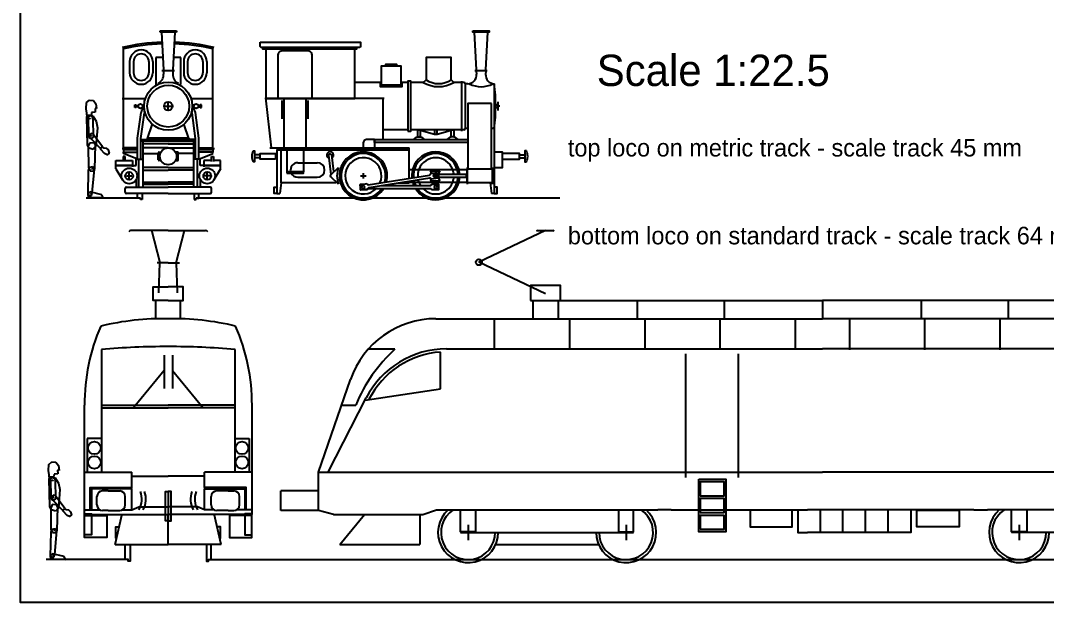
# Model space of a CAD drawing. Extents: x -9190 to 21925, y -3698 to 11555.
# Drawn here: x 17650 to 18468, y 3550 to 4014 of the extents above; entities that cross this region are included whole.
import ezdxf

# ---------------------------------------------------------------- set-up
doc = ezdxf.new("R2010")
doc.units = 0
doc.layers.get('0').update_dxf_attribs({"linetype": 'CONTINUOUS'})
doc.layers.add('1', color=7, linetype='CONTINUOUS')

msp = doc.modelspace()

# ---------------------------------------------------------------- linework, layer by layer
for p, q in [((17761.22, 4005.56), (17774.33, 4005.56)), ((17761.22, 4004.44), (17761.22, 4005.56)), ((17774.33, 4004.44), (17761.22, 4004.44)), ((17773.22, 4004.44), (17762.33, 4004.44)), ((17762.33, 4004.44), (17763.89, 3974.44)), ((17771.67, 3974.44), (17773.22, 4004.44)), ((17774.33, 4005.56), (17774.33, 4004.44)), ((17732.22, 3952.22), (17732.22, 3992.49)), ((17803.33, 3952.22), (17803.33, 3992.49)), ((17763.37, 3984.44), (17757.78, 3984.44)), ((17757.78, 3984.44), (17757.78, 3962.88)), ((17777.78, 3984.44), (17772.19, 3984.44)), ((17777.78, 3962.88), (17777.78, 3984.44)), ((17737, 3981.11), (17737, 3972.22)), ((17740.11, 3981.11), (17740.11, 3972.22)), ((17752.33, 3981.11), (17752.33, 3972.22)), ((17755.44, 3981.11), (17755.44, 3972.22)), ((17780.11, 3981.11), (17780.11, 3972.22)), ((17783.22, 3981.11), (17783.22, 3972.22)), ((17795.44, 3981.11), (17795.44, 3972.22)), ((17798.56, 3981.11), (17798.56, 3972.22)), ((17762.78, 3973.89), (17772.78, 3973.89)), ((17763.98, 3973.33), (17764.11, 3971.11)), ((17771.58, 3973.33), (17771.44, 3971.11)), ((18012.22, 3973.89), (18022.22, 3973.89)), ((18013.42, 3973.33), (18013.56, 3971.11)), ((18021.02, 3973.33), (18020.89, 3971.11)), ((17937.78, 3964.44), (17916.67, 3964.44)), ((17958.89, 3964.44), (17953.33, 3964.44)), ((17971.11, 3964.44), (17961.11, 3964.44)), ((17971.11, 3964.44), (17973.33, 3966.67)), ((17993.33, 3966.67), (17995.56, 3964.44)), ((18001.11, 3964.44), (17995.56, 3964.44)), ((18001.67, 3965.56), (18001.67, 3925.56)), ((18003.56, 3964.44), (18002.22, 3964.44)), ((18004.44, 3963.56), (18004.44, 3927.56)), ((18006.67, 3963.33), (18004.44, 3963.33)), ((18027.78, 3963.33), (18027.78, 3876)), ((17731.11, 3951.67), (17748.73, 3951.67)), ((17786.82, 3951.67), (17804, 3951.67)), ((17850, 3912.22), (17845.56, 3952.22)), ((17940, 3951.67), (17845.56, 3951.67)), ((17732.22, 3912.22), (17732.22, 3951.11)), ((17741.11, 3944.44), (17741.11, 3946.67)), ((17741.11, 3946.67), (17742.22, 3946.67)), ((17742.22, 3944.44), (17741.11, 3944.44)), ((17742.22, 3946.67), (17742.22, 3944.44)), ((17742.22, 3946.11), (17743.78, 3946.11)), ((17743.78, 3945), (17742.22, 3945)), ((17743.78, 3946.11), (17743.78, 3945)), ((17764.44, 3945.56), (17771.11, 3945.56)), ((17767.78, 3942.22), (17767.78, 3948.89)), ((17793.33, 3946.11), (17791.78, 3946.11)), ((17791.78, 3946.11), (17791.78, 3945)), ((17791.78, 3945), (17793.33, 3945)), ((17794.44, 3946.67), (17793.33, 3946.67)), ((17793.33, 3946.67), (17793.33, 3944.44)), ((17793.33, 3944.44), (17794.44, 3944.44)), ((17794.44, 3944.44), (17794.44, 3946.67)), ((17803.33, 3912.22), (17803.33, 3951.11)), ((17858.33, 3950), (17858.33, 3935.56)), ((17879.44, 3935.56), (17879.44, 3950)), ((17938.89, 3951.11), (17938.89, 3918.89)), ((18030.56, 3948.89), (18030.56, 3942.22)), ((18032.22, 3945.56), (18030.56, 3945.56)), ((17743.33, 3920), (17746.14, 3940.59)), ((17746, 3919.82), (17748.78, 3940.23)), ((17789.56, 3919.82), (17786.77, 3940.23)), ((17792.22, 3920), (17789.41, 3940.59)), ((17751.11, 3918.89), (17755.28, 3931.39)), ((17784.44, 3918.89), (17780.28, 3931.39)), ((18006.67, 3927.78), (18004.44, 3927.78)), ((18027.78, 3927.78), (18025.56, 3927.78)), ((17743.33, 3903.33), (17743.33, 3920)), ((17746, 3903.33), (17746, 3919.82)), ((17746.44, 3917.78), (17746.44, 3918.89)), ((17746.44, 3918.89), (17767.78, 3918.89)), ((17784.44, 3920), (17751.11, 3920)), ((17751.11, 3920), (17751.11, 3918.89)), ((17751.11, 3918.89), (17784.44, 3918.89)), ((17789.11, 3918.89), (17767.78, 3918.89)), ((17784.44, 3918.89), (17784.44, 3920)), ((17789.11, 3917.78), (17789.11, 3918.89)), ((17789.56, 3903.33), (17789.56, 3919.82)), ((17792.22, 3903.33), (17792.22, 3920)), ((17932.22, 3918.89), (17926, 3918.89)), ((17932.22, 3918.89), (17932.22, 3912.22)), ((17958.89, 3926.67), (17938.89, 3926.67)), ((18001.11, 3926.67), (17961.11, 3926.67)), ((18003.56, 3926.67), (18002.22, 3926.67)), ((17731.56, 3912.22), (17731.56, 3911.11)), ((17743.33, 3912.22), (17731.56, 3912.22)), ((17731.56, 3911.11), (17743.33, 3911.11)), ((17732.22, 3911.11), (17732.22, 3908.89)), ((17743.33, 3911.11), (17732.22, 3911.11)), ((17767.78, 3917.78), (17746.44, 3917.78)), ((17747.11, 3917.78), (17748.33, 3917.78)), ((17747.62, 3917.78), (17747.62, 3881.11)), ((17747.62, 3915.56), (17747.62, 3894.44)), ((17767.78, 3915.56), (17748.33, 3915.56)), ((17767.78, 3912.22), (17748.33, 3912.22)), ((17767.78, 3917.78), (17789.11, 3917.78)), ((17767.78, 3915.56), (17787.22, 3915.56)), ((17767.78, 3912.22), (17787.22, 3912.22)), ((17788.44, 3917.78), (17787.22, 3917.78)), ((17787.93, 3917.78), (17787.93, 3881.11)), ((17787.93, 3915.56), (17787.93, 3894.44)), ((17792.22, 3912.22), (17804, 3912.22)), ((17792.22, 3911.11), (17803.33, 3911.11)), ((17804, 3911.11), (17792.22, 3911.11)), ((17803.33, 3911.11), (17803.33, 3908.89)), ((17804, 3912.22), (17804, 3911.11)), ((17848.89, 3912.22), (17960, 3912.22)), ((17854.44, 3911.11), (17854.44, 3876)), ((17960, 3910.56), (17854.44, 3910.56)), ((17875.56, 3912.22), (17875.56, 3893.33)), ((17923.33, 3916.22), (17923.33, 3912.22)), ((17960, 3888.04), (17960, 3912.22)), ((17726, 3895.56), (17726, 3902.22)), ((17726, 3898.22), (17726, 3902.22)), ((17726, 3902.22), (17731.78, 3902.22)), ((17733.33, 3905.56), (17731.78, 3905.56)), ((17731.78, 3905.56), (17731.78, 3901.33)), ((17732.22, 3907.78), (17732.22, 3908.89)), ((17732.22, 3908.89), (17743.33, 3908.89)), ((17743.33, 3903.33), (17732.22, 3907.78)), ((17733.33, 3901.33), (17733.33, 3905.56)), ((17733.33, 3902.22), (17739.33, 3902.22)), ((17739.33, 3902.22), (17739.33, 3898.22)), ((17742.22, 3898.22), (17742.22, 3903.33)), ((17742.22, 3903.33), (17747.11, 3903.33)), ((17744.44, 3881.11), (17744.44, 3903.33)), ((17748.33, 3907.78), (17759.78, 3907.78)), ((17759.78, 3902.89), (17759.78, 3908.22)), ((17760.44, 3908.89), (17762, 3908.89)), ((17760.44, 3907.89), (17761.49, 3907.89)), ((17760.44, 3903.22), (17761.53, 3903.22)), ((17762, 3902.22), (17760.44, 3902.22)), ((17775.11, 3908.89), (17773.55, 3908.89)), ((17773.55, 3902.22), (17775.11, 3902.22)), ((17775.11, 3903.22), (17774.01, 3903.22)), ((17775.11, 3907.89), (17774.02, 3907.89)), ((17775.78, 3902.89), (17775.78, 3908.22)), ((17787.22, 3907.78), (17775.78, 3907.78)), ((17793.33, 3903.33), (17788.44, 3903.33)), ((17791.11, 3881.11), (17791.11, 3903.33)), ((17803.33, 3908.89), (17792.22, 3908.89)), ((17792.22, 3903.33), (17803.33, 3907.78)), ((17793.33, 3898.22), (17793.33, 3903.33)), ((17802.22, 3902.22), (17796.22, 3902.22)), ((17796.22, 3902.22), (17796.22, 3898.22)), ((17802.22, 3901.33), (17802.22, 3905.56)), ((17802.22, 3905.56), (17803.78, 3905.56)), ((17803.33, 3907.78), (17803.33, 3908.89)), ((17803.78, 3905.56), (17803.78, 3901.33)), ((17809.56, 3902.22), (17803.78, 3902.22)), ((17809.56, 3895.56), (17809.56, 3902.22)), ((17809.56, 3898.22), (17809.56, 3902.22)), ((17841.11, 3906.67), (17836.67, 3906.67)), ((17841.11, 3904.44), (17836.67, 3904.44)), ((17857.78, 3884.44), (17857.78, 3910)), ((18047.78, 3906.67), (18052.22, 3906.67)), ((18047.78, 3904.44), (18052.22, 3904.44)), ((17739.33, 3898.22), (17726, 3898.22)), ((17726, 3898.22), (17739.33, 3898.22)), ((17726, 3897.33), (17726, 3898.22)), ((17726, 3895.56), (17731.35, 3886.76)), ((17739.33, 3898.22), (17742.22, 3898.22)), ((17739.33, 3898.22), (17739.33, 3897.33)), ((17767.78, 3896.67), (17748.33, 3896.67)), ((17748.33, 3894.44), (17767.78, 3894.44)), ((17767.78, 3896.67), (17787.22, 3896.67)), ((17787.22, 3894.44), (17767.78, 3894.44)), ((17796.22, 3898.22), (17793.33, 3898.22)), ((17796.22, 3898.22), (17809.56, 3898.22)), ((17809.56, 3898.22), (17796.22, 3898.22)), ((17796.22, 3898.22), (17796.22, 3897.33)), ((17809.56, 3895.56), (17804.2, 3886.76)), ((17809.56, 3897.33), (17809.56, 3898.22)), ((17871.11, 3900.44), (17886.67, 3900.44)), ((17960, 3895), (18005.56, 3895)), ((18006.11, 3896.67), (18006.11, 3883.33)), ((18026.11, 3896.67), (18026.11, 3883.33)), ((17734.44, 3890), (17738.89, 3890)), ((17736.67, 3887.78), (17736.67, 3892.22)), ((17742.22, 3887.11), (17742.22, 3881.11)), ((17793.33, 3887.11), (17793.33, 3881.11)), ((17801.11, 3890), (17796.67, 3890)), ((17798.89, 3887.78), (17798.89, 3892.22)), ((17871.11, 3888.89), (17886.67, 3888.89)), ((17921.11, 3890), (17925.56, 3890)), ((17923.33, 3892.22), (17923.33, 3887.78)), ((17976.67, 3893.89), (17984.44, 3893.89)), ((17976.67, 3886.11), (17984.44, 3886.11)), ((17978.89, 3890), (17983.33, 3890)), ((17981.11, 3892.22), (17981.11, 3887.78)), ((17733.33, 3877.11), (17733.33, 3880)), ((17734.44, 3881.11), (17767.78, 3881.11)), ((17748.33, 3884.89), (17767.78, 3884.89)), ((17748.33, 3883.33), (17767.78, 3883.33)), ((17801.11, 3881.11), (17767.78, 3881.11)), ((17802.22, 3877.11), (17802.22, 3880)), ((17857.78, 3884.44), (17856.67, 3876)), ((17901.3, 3884.44), (17857.78, 3884.44)), ((17951.48, 3884.44), (17960, 3884.44)), ((17960, 3884.44), (17960, 3885.79)), ((17960, 3885), (18005.56, 3885)), ((18024.44, 3884.44), (18025.56, 3876)), ((17767.78, 3876), (17734.44, 3876)), ((17743.33, 3872.22), (17743.33, 3876)), ((17745.56, 3872.22), (17743.33, 3872.22)), ((17745.56, 3871.11), (17745.56, 3872.22)), ((17747.11, 3871.11), (17745.56, 3871.11)), ((17747.11, 3876), (17747.11, 3871.11)), ((17767.78, 3876), (17801.11, 3876)), ((17788.44, 3876), (17788.44, 3871.11)), ((17788.44, 3871.11), (17790, 3871.11)), ((17790, 3871.11), (17790, 3872.22)), ((17790, 3872.22), (17792.22, 3872.22)), ((17792.22, 3872.22), (17792.22, 3876)), ((17854.44, 3876), (17856.67, 3876)), ((18027.78, 3876), (18025.56, 3876)), ((17767.78, 3846.34), (17737.95, 3846.34)), ((17761.4, 3820.57), (17754.75, 3846.34)), ((17767.78, 3846.34), (17797.6, 3846.34)), ((17774.16, 3820.57), (17780.81, 3846.34)), ((18068.49, 3846.34), (18015.43, 3821.11)), ((18062.49, 3846.34), (18074.49, 3846.34)), ((17767.78, 3820.56), (17758.89, 3820.56)), ((17760.35, 3796.7), (17761.19, 3820.78)), ((17767.78, 3820.56), (17776.67, 3820.56)), ((17775.2, 3796.7), (17774.36, 3820.78)), ((18068.49, 3795.87), (18015.43, 3821.11)), ((17757.92, 3776.11), (17757.92, 3790.56)), ((17777.64, 3776.11), (17777.64, 3790.56)), ((18056.54, 3790.56), (18289.58, 3790.56)), ((18058.46, 3790.27), (18058.46, 3775.69)), ((18078.74, 3790.27), (18078.74, 3775.69)), ((18141.57, 3790.27), (18141.57, 3775.69)), ((18211.11, 3790.27), (18211.11, 3775.69)), ((18522.61, 3790.56), (18289.58, 3790.56)), ((18289.58, 3790.27), (18289.58, 3776.16)), ((18368.05, 3790.27), (18368.05, 3775.69)), ((18437.58, 3790.27), (18437.58, 3775.69)), ((17981.23, 3776.16), (18289.58, 3776.16)), ((18028.01, 3751.38), (18028.01, 3776.11)), ((18088.01, 3751.38), (18088.01, 3776.11)), ((18148.01, 3751.38), (18148.01, 3776.11)), ((18208.01, 3751.38), (18208.01, 3776.11)), ((18268.01, 3751.38), (18268.01, 3776.11)), ((18597.93, 3776.16), (18289.58, 3776.16)), ((18311.15, 3751.38), (18311.15, 3776.11)), ((18371.15, 3751.38), (18371.15, 3776.11)), ((18431.15, 3751.38), (18431.15, 3776.11)), ((17714.62, 3751.67), (17714.62, 3653.89)), ((17714.62, 3751.67), (17714.62, 3707.22)), ((17764.44, 3747.22), (17764.44, 3720.56)), ((17771.11, 3747.22), (17771.11, 3720.56)), ((17820.94, 3751.67), (17820.94, 3653.89)), ((17820.94, 3751.67), (17820.94, 3707.22)), ((17948.52, 3751.9), (17927.33, 3751.9)), ((17984.81, 3720.36), (17984.81, 3749.59)), ((17989.73, 3752.16), (18289.58, 3752.16)), ((18180.57, 3649.5), (18180.57, 3748.16)), ((18222.57, 3649.5), (18222.57, 3748.16)), ((18589.43, 3752.16), (18289.58, 3752.16)), ((17764.44, 3735), (17740, 3705)), ((17771.11, 3735), (17795.56, 3705)), ((17887.58, 3653.76), (17913.19, 3727.73)), ((17924.81, 3711.36), (17984.87, 3720.37)), ((17700.98, 3620.16), (17700.98, 3707.22)), ((17714.62, 3707.22), (17767.78, 3707.22)), ((17820.94, 3707.22), (17767.78, 3707.22)), ((17834.58, 3620.16), (17834.58, 3707.22)), ((17895.29, 3653.76), (17925.65, 3713.01)), ((17906.12, 3707.3), (17917.28, 3707.3)), ((17714.4, 3705), (17767.78, 3705)), ((17821.16, 3705), (17767.78, 3705)), ((17703.2, 3680.61), (17703.2, 3653.84)), ((17714.62, 3680.61), (17703.2, 3680.61)), ((17820.94, 3680.61), (17832.36, 3680.61)), ((17832.36, 3680.61), (17832.36, 3653.84)), ((17700.98, 3653.89), (17738.89, 3653.89)), ((17738.89, 3650.56), (17767.78, 3650.56)), ((17796.67, 3650.56), (17767.78, 3650.56)), ((17834.58, 3653.89), (17796.67, 3653.89)), ((17887.58, 3653.76), (18289.58, 3653.76)), ((17887.58, 3623.29), (17887.58, 3653.76)), ((18691.58, 3653.76), (18289.58, 3653.76)), ((17710.91, 3627.73), (17710.91, 3634.44)), ((17720, 3638.89), (17715.36, 3638.89)), ((17720, 3638.89), (17729.09, 3638.89)), ((17733.53, 3627.73), (17733.53, 3634.44)), ((17802.02, 3627.73), (17802.02, 3634.44)), ((17815.56, 3638.89), (17806.47, 3638.89)), ((17815.55, 3638.89), (17820.2, 3638.89)), ((17824.64, 3627.73), (17824.64, 3634.44)), ((17857.58, 3623.29), (17857.58, 3638.89)), ((17887.58, 3638.89), (17857.58, 3638.89)), ((17700.98, 3623.89), (17713.12, 3623.89)), ((17700.98, 3620.16), (17767.78, 3620.16)), ((17720, 3623.29), (17715.36, 3623.29)), ((17720, 3623.29), (17729.09, 3623.29)), ((17725.56, 3596.11), (17731.11, 3620.56)), ((17731.32, 3623.89), (17738.89, 3623.89)), ((17834.58, 3620.16), (17767.78, 3620.16)), ((17767.78, 3596.11), (17767.78, 3619.44)), ((17767.78, 3596.11), (17767.78, 3619.44)), ((17804.23, 3623.89), (17796.67, 3623.89)), ((17810, 3596.11), (17804.44, 3620.56)), ((17815.56, 3623.29), (17806.47, 3623.29)), ((17815.55, 3623.29), (17820.2, 3623.29)), ((17834.58, 3623.89), (17822.43, 3623.89)), ((17887.58, 3623.29), (17857.58, 3623.29)), ((17899.58, 3620.16), (17887.58, 3623.29)), ((17899.58, 3620.16), (17970.88, 3620.16)), ((17904.49, 3596.16), (17924.33, 3620.16)), ((17968.41, 3620.4), (17968.41, 3596.16)), ((17970.88, 3620.16), (17981.68, 3623.76)), ((17981.68, 3623.76), (18158.08, 3623.76)), ((18168.88, 3623.76), (18158.08, 3623.76)), ((18168.88, 3623.76), (18277.58, 3623.76)), ((18410.28, 3623.76), (18277.58, 3623.76)), ((18287.81, 3605.56), (18287.81, 3623.85)), ((18305.81, 3605.56), (18305.81, 3623.85)), ((18323.81, 3605.56), (18323.81, 3623.85)), ((18341.81, 3605.56), (18341.81, 3623.85)), ((18410.28, 3623.76), (18421.08, 3623.76)), ((18597.48, 3623.76), (18421.08, 3623.76)), ((18006.88, 3611.76), (18006.88, 3599.76)), ((18132.88, 3611.76), (18132.88, 3599.76)), ((18446.28, 3611.76), (18446.28, 3599.76)), ((18000.88, 3605.76), (18012.88, 3605.76)), ((18006.88, 3605.76), (18132.88, 3605.76)), ((18126.88, 3605.76), (18138.88, 3605.76)), ((18452.28, 3605.76), (18440.28, 3605.76)), ((18572.28, 3605.76), (18446.28, 3605.76)), ((17725.56, 3596.11), (17767.64, 3596.11)), ((17810, 3596.11), (17767.91, 3596.11)), ((17904.49, 3596.16), (17968.41, 3596.16)), ((18028.87, 3596.16), (18110.88, 3596.16))]:
    msp.add_line(p, q)
at = {"color": 5}
for p, q in [((17745.56, 3872.22), (17702.22, 3872.22)), ((18080, 3872.22), (17790, 3872.22)), ((17736.02, 3584.16), (17670.47, 3584.16)), ((17799.8, 3584.16), (18711.8, 3584.16))]:
    msp.add_line(p, q, dxfattribs=at)
for points in [[(17650, 4375), (19025, 4375), (19025, 3550), (17650, 3550)], [(18010.67, 4005.56), (18023.78, 4005.56), (18023.78, 4004.44), (18010.67, 4004.44)], [(17843.33, 3992.22), (17917.78, 3992.22), (17917.78, 3991.11), (17843.33, 3991.11)], [(17845.56, 3951.67), (17916.67, 3951.67), (17916.67, 3991.11), (17845.56, 3991.11)], [(17953.33, 3962.22), (17937.78, 3962.22), (17937.78, 3977.78), (17953.33, 3977.78)], [(17941.11, 3977.78), (17950, 3977.78), (17950, 3978.89), (17941.11, 3978.89)], [(17958.89, 3925.56), (17961.11, 3925.56), (17961.11, 3965.56), (17958.89, 3965.56)], [(18025.56, 3947.78), (18006.67, 3947.78), (18006.67, 3895.56), (18025.56, 3895.56)], [(17932.22, 3918.89), (18006.67, 3918.89), (18006.67, 3916.67), (17932.22, 3916.67)], [(17966.67, 3921.11), (17968.89, 3921.11), (17968.89, 3926.67), (17966.67, 3926.67)], [(17980, 3923.33), (17982.22, 3923.33), (17982.22, 3926.67), (17980, 3926.67)], [(17995.56, 3921.11), (17993.33, 3921.11), (17993.33, 3926.67), (17995.56, 3926.67)], [(17715.31, 3912.88), (17716.21, 3912.32), (17718.37, 3912.11), (17719.92, 3910.64), (17720.63, 3908.17), (17719.13, 3906.86), (17717.08, 3907.77), (17714.06, 3911.08), (17713.98, 3911.98), (17714.67, 3912.76)], [(17853.33, 3903.33), (17841.11, 3903.33), (17841.11, 3907.78), (17853.33, 3907.78)], [(18027.78, 3896.67), (18034.44, 3896.67), (18034.44, 3908.89), (18027.78, 3908.89)], [(18026.11, 3884.44), (18006.11, 3884.44), (18006.11, 3895.56), (18026.11, 3895.56)], [(17862.22, 3892.22), (17875.56, 3892.22), (17875.56, 3893.33), (17862.22, 3893.33)], [(18005.56, 3891.11), (17983.33, 3891.11), (17983.33, 3888.89), (18005.56, 3888.89)], [(17854.44, 3876), (17852.22, 3876), (17852.22, 3881.11), (17854.44, 3881.11)], [(18027.78, 3876), (18030, 3876), (18030, 3881.11), (18027.78, 3881.11)], [(18056.54, 3790.56), (18080.54, 3790.56), (18080.54, 3802.56), (18056.54, 3802.56)], [(18190.77, 3648.3), (18212.37, 3648.3), (18212.37, 3606.3), (18190.77, 3606.3)], [(18191.97, 3634.96), (18211.08, 3634.96), (18211.08, 3646.08), (18191.97, 3646.08)], [(17767.78, 3615), (17765.56, 3615), (17765.56, 3638.33), (17767.78, 3638.33)], [(17767.78, 3615), (17770, 3615), (17770, 3638.33), (17767.78, 3638.33)], [(18191.97, 3621.63), (18211.08, 3621.63), (18211.08, 3632.74), (18191.97, 3632.74)], [(17685.31, 3624.55), (17686.21, 3623.99), (17688.37, 3623.78), (17689.92, 3622.3), (17690.63, 3619.84), (17689.13, 3618.53), (17687.08, 3619.44), (17684.06, 3622.74), (17683.98, 3623.64), (17684.67, 3624.43)], [(17701.11, 3620.56), (17706.67, 3620.56), (17706.67, 3603.89), (17701.11, 3603.89)], [(17701.11, 3619.44), (17718.89, 3619.44), (17718.89, 3601.67), (17701.11, 3601.67)], [(17834.44, 3619.44), (17816.67, 3619.44), (17816.67, 3601.67), (17834.44, 3601.67)], [(17834.44, 3620.56), (17828.89, 3620.56), (17828.89, 3603.89), (17834.44, 3603.89)], [(18191.97, 3608.3), (18211.08, 3608.3), (18211.08, 3619.41), (18191.97, 3619.41)], [(18265.39, 3623.45), (18231.79, 3623.45), (18231.79, 3610.25), (18265.39, 3610.25)], [(18364.76, 3623.45), (18398.36, 3623.45), (18398.36, 3610.25), (18364.76, 3610.25)]]:
    msp.add_lwpolyline(points, close=True)
for points in [[(18021.11, 3974.44), (18022.67, 4004.44), (18011.78, 4004.44), (18013.33, 3974.44)], [(17993.33, 3966.67), (17993.33, 3984.44), (17973.33, 3984.44), (17973.33, 3966.67)], [(17936.67, 3964.44), (17936.67, 3961.11), (17954.44, 3961.11), (17954.44, 3964.44)], [(17860, 3951.67), (17860, 3912.22), (17877.78, 3912.22), (17877.78, 3951.67)], [(18030.56, 3944.44), (18028.89, 3944.44), (18028.89, 3946.67), (18030.56, 3946.67)], [(17967.78, 3926.67), (17980, 3923.33), (17982.22, 3923.33), (17994.44, 3926.67)], [(17862.22, 3912.22), (17862.22, 3893.33)], [(17835.56, 3910), (17836.67, 3910), (17836.67, 3901.11), (17835.56, 3901.11)], [(18034.44, 3903.33), (18047.78, 3903.33), (18047.78, 3907.78), (18034.44, 3907.78)], [(18053.33, 3910), (18052.22, 3910), (18052.22, 3901.11), (18053.33, 3901.11)], [(17976.67, 3893.89), (17977.78, 3892.22), (17977.78, 3891.98)], [(17977.45, 3887.45), (17976.67, 3886.11)], [(17976.76, 3891.82), (17982.25, 3892.69), (17982.94, 3888.3), (17977.46, 3887.43)], [(17984.44, 3893.89), (17983.33, 3892.22), (17983.33, 3887.78), (17984.44, 3886.11)], [(17787.22, 3884.89), (17767.78, 3884.89)], [(17787.22, 3883.33), (17767.78, 3883.33)], [(17926.97, 3879.44), (17921.49, 3878.57), (17920.79, 3882.96), (17926.28, 3883.83)], [(17921.11, 3883.01), (17921.11, 3883.33), (17923.16, 3883.33)], [(17921.44, 3878.89), (17921.11, 3878.89), (17921.11, 3880.94)], [(17926.67, 3878.89), (17923.51, 3878.89)], [(17926.4, 3883.33), (17926.67, 3883.33)], [(17977.78, 3883.33), (17983.33, 3883.33), (17983.33, 3878.89), (17977.78, 3878.89)], [(17767.78, 3790.56), (17755.78, 3790.56), (17755.78, 3801.68), (17767.78, 3801.68)], [(17767.78, 3790.56), (17779.78, 3790.56), (17779.78, 3801.68), (17767.78, 3801.68)], [(17705.56, 3623.89), (17705.56, 3641.67), (17738.89, 3641.67), (17738.89, 3653.89)], [(17830, 3623.89), (17830, 3641.67), (17796.67, 3641.67), (17796.67, 3653.89)], [(17731.32, 3623.89), (17738.89, 3623.89), (17738.89, 3640.56), (17706.67, 3640.56), (17706.67, 3623.89), (17713.12, 3623.89)], [(17804.23, 3623.89), (17796.67, 3623.89), (17796.67, 3640.56), (17828.89, 3640.56), (17828.89, 3623.89), (17822.43, 3623.89)], [(17738.89, 3623.89), (17744.44, 3626.11), (17767.78, 3626.11)], [(17796.67, 3623.89), (17791.11, 3626.11), (17767.78, 3626.11)], [(18012.88, 3623.76), (18012.88, 3606.19), (18000.88, 3606.19), (18000.88, 3623.76)], [(18126.88, 3623.76), (18126.88, 3606.19), (18138.88, 3606.19), (18138.88, 3623.76)], [(18269.83, 3623.76), (18269.83, 3605.76), (18277.58, 3605.76)], [(18359.83, 3623.76), (18359.83, 3605.76), (18277.58, 3605.76)], [(18452.28, 3623.76), (18452.28, 3606.19), (18440.28, 3606.19), (18440.28, 3623.76)], [(17726.75, 3601.36), (17725.98, 3601.36), (17725.98, 3610.24), (17728.77, 3610.24)], [(17808.81, 3601.36), (17809.58, 3601.36), (17809.58, 3610.24), (17806.79, 3610.24)], [(17737.31, 3596.11), (17737.31, 3583.05), (17735.76, 3583.05), (17735.76, 3584.16), (17733.53, 3584.16), (17733.53, 3596.11)], [(17798.24, 3596.11), (17798.24, 3583.05), (17799.8, 3583.05), (17799.8, 3584.16), (17802.02, 3584.16), (17802.02, 3596.11)]]:
    msp.add_lwpolyline(points)
msp.add_lwpolyline([(17841.11, 3996.67), (17921.11, 3996.67), (17921.11, 3993.56, -0.414214), (17919.78, 3992.22), (17842.44, 3992.22, -0.414214), (17841.11, 3993.56)], format="xyb", close=True)
for points in [[(17855.56, 3952.22), (17855.56, 3986.44, -0.414214), (17859.11, 3990), (17878.67, 3990, -0.414214), (17882.22, 3986.44), (17882.22, 3952.22)], [(17897.63, 3891.15), (17895.75, 3906.41, -0.414214), (17896.72, 3907.65), (17896.72, 3907.65, -0.414214), (17897.96, 3906.68), (17899.58, 3893.5)], [(17903.51, 3883.33), (17897.38, 3889.15, -0.36205), (17897.38, 3890.85), (17903.51, 3896.67)], [(17926.28, 3883.83), (17926.31, 3883.61, 0.414214), (17927.33, 3882.87), (17976.06, 3890.59, 0.414214), (17976.79, 3891.6), (17976.76, 3891.82)], [(17926.97, 3879.44), (17926.94, 3879.66, -0.414214), (17927.68, 3880.67), (17976.4, 3888.39, -0.414214), (17977.42, 3887.65), (17977.46, 3887.43)], [(17926.67, 3883.33), (17926.67, 3883.11, 0.023968), (17926.67, 3883.03, 0.023968)], [(17926.67, 3878.89), (17926.67, 3879.11, -0.414214), (17927.56, 3880), (17976.89, 3880, -0.414214), (17977.78, 3879.11), (17977.78, 3878.89)], [(17937.45, 3882.22), (17976.89, 3882.22, 0.414214), (17977.78, 3883.11), (17977.78, 3883.33)]]:
    msp.add_lwpolyline(points, format="xyb")
for centre, radius in [((17767.78, 3945.56), 19.2), ((17767.78, 3945.56), 16.67), ((17745.56, 3945.56), 1.78), ((17767.78, 3945.56), 3.33), ((17790, 3945.56), 1.78), ((17767.78, 3905.56), 6.67), ((17736.67, 3890), 6.22), ((17798.89, 3890), 6.22), ((17736.67, 3890), 3.11), ((17798.89, 3890), 3.11), ((17980.4, 3890.15), 1.11), ((17923.33, 3881.11), 1.11), ((17923.33, 3881.11), 1.11), ((17981.11, 3881.11), 1.11), ((18015.43, 3821.11), 2.4), ((17708.94, 3673.18), 5.02), ((17826.61, 3673.18), 5.02), ((17708.94, 3661.62), 5.02), ((17826.61, 3661.62), 5.02)]:
    msp.add_circle(centre, radius)
for centre, radius, start, end in [((17767.78, 3843.26), 153.4, 91.88163, 103.82874), ((17767.78, 3841.93), 153.4, 91.85584, 103.40175), ((17767.78, 3841.93), 153.4, 76.59825, 88.14416), ((17767.78, 3843.26), 153.4, 76.17126, 88.11837), ((17746.22, 3981.11), 9.22, 0, 180), ((17746.22, 3981.11), 6.11, 0, 180), ((17789.33, 3981.11), 9.22, 0, 180), ((17789.33, 3981.11), 6.11, 0, 180), ((17746.22, 3972.22), 9.22, 180, 0), ((17746.22, 3972.22), 6.11, 180, 0), ((17756.81, 3970.57), 7.32, 293.95671, 4.277), ((17778.79, 3970.58), 7.36, 175.85265, 246.60371), ((17789.33, 3972.22), 9.22, 180, 0), ((17789.33, 3972.22), 6.11, 180, 0), ((18006.39, 3970.52), 7.19, 272.23169, 4.70477), ((18028.06, 3970.52), 7.19, 175.29523, 267.76831), ((17983.33, 3985.19), 24.07, 239.48976, 300.51024), ((17983.33, 3981.18), 17.63, 235.437, 304.563), ((18003.56, 3963.56), 0.889, 0, 90), ((18017.22, 3982.1), 21.01, 243.29115, 296.70885), ((17886.11, 3945.56), 142.78, 352.84733, 7.15267), ((17751.27, 3939.84), 5.19, 117.36527, 171.62687), ((17784.28, 3939.84), 5.19, 8.37313, 62.63473), ((17751.27, 3939.84), 2.52, 140.10679, 171.62687), ((17784.28, 3939.84), 2.52, 8.37313, 39.89321), ((17784.28, 3939.84), 2.52, 8.37313, 39.89321), ((18003.56, 3927.56), 0.889, 270, 0), ((17926, 3916.22), 2.67, 90, 180), ((17967.78, 3915.56), 5.56, 36.8699, 143.1301), ((17994.44, 3915.56), 5.56, 36.8699, 143.1301), ((17760.44, 3908.22), 0.667, 90, 180), ((17760.44, 3902.89), 0.667, 180, 270), ((17775.11, 3908.22), 0.667, 0, 90), ((17775.11, 3902.89), 0.667, 270, 0), ((17843.89, 3905.56), 9.44, 151.92751, 208.07249), ((17896.86, 3906.54), 2.67, 307, 247), ((17923.33, 3890), 19.11, 345.34363, 328.4491), ((17923.33, 3890), 17.78, 343.44711, 325.77113), ((17923.33, 3890), 14.44, 336.93472, 316.18694), ((17981.11, 3890), 19.11, 16.89973, 163.10027), ((17981.11, 3890), 17.78, 18.20996, 161.79004), ((17981.11, 3890), 14.44, 22.61986, 157.38014), ((18045, 3905.56), 9.44, 331.92751, 28.07249), ((17871.11, 3894.67), 5.78, 90, 193.34236), ((17886.67, 3894.67), 5.78, 270, 90), ((17922.04, 3890), 19.69, 160.20842, 199.79158), ((17981.11, 3890), 19.11, 166.55227, 184.88888), ((17981.11, 3890), 17.78, 165.52249, 184.57996), ((17981.11, 3890), 14.44, 162.07979, 183.55716), ((17981.11, 3890), 14.44, 4.41173, 17.92021), ((17981.11, 3890), 17.78, 3.58332, 14.47751), ((17981.11, 3890), 19.11, 3.33303, 13.44773), ((17871.11, 3894.67), 5.78, 205.029, 270), ((17981.11, 3890), 19.11, 191.55555, 193.44773), ((17981.11, 3890), 17.78, 191.74736, 194.47751), ((17981.11, 3890), 14.44, 192.38204, 197.92021), ((17981.11, 3890), 14.44, 342.07979, 355.58827), ((17981.11, 3890), 17.78, 345.52249, 356.41668), ((17981.11, 3890), 19.11, 346.55227, 356.66697), ((17734.44, 3880), 1.11, 90, 180), ((17801.11, 3880), 1.11, 0, 90), ((17923.33, 3890), 17.78, 334.05552, 335.19665), ((17923.33, 3890), 19.11, 335.98494, 337.83332), ((17981.11, 3890), 19.11, 196.89973, 204.01506), ((17981.11, 3890), 17.78, 198.20996, 205.94448), ((17981.11, 3890), 19.11, 211.5509, 343.10027), ((17981.11, 3890), 17.78, 214.22887, 341.79004), ((17981.11, 3890), 14.44, 202.61986, 212.57897), ((17981.11, 3890), 14.44, 223.81306, 337.38014), ((17734.44, 3877.11), 1.11, 180, 270), ((17801.11, 3877.11), 1.11, 270, 0), ((17738.1, 3844.09), 2.26, 93.73418, 141.82182), ((17797.46, 3844.09), 2.26, 38.17818, 86.26582), ((18062.55, 3844.93), 1.41, 92.08579, 138.34839), ((18074.44, 3844.93), 1.41, 41.65161, 87.91421), ((17763.34, 3569.41), 206.75, 88.77109, 103.80327), ((17772.21, 3569.41), 206.75, 76.19673, 91.22891), ((17981.23, 3704.16), 72, 90, 160.89928), ((17857.14, 3707.72), 156.16, 156.42012, 180.18233), ((17678.42, 3707.72), 156.16, 359.81767, 23.57988), ((17765.02, 3178.88), 575.01, 89.72554, 95.04635), ((17770.53, 3178.88), 575.01, 84.95365, 90.27446), ((18033.9, 3658.86), 126.28, 132.54314, 157.44582), ((17989.73, 3680.16), 72, 90, 152.8616), ((17989.73, 3680.16), 69.6, 94.04952, 152.8616), ((17715.36, 3634.44), 4.44, 90, 180), ((17729.09, 3634.44), 4.44, 0, 90), ((17729.8, 3632.28), 16.88, 330.19358, 21.00901), ((17733.13, 3632.28), 16.88, 330.19358, 21.00901), ((17802.43, 3632.28), 16.88, 158.99099, 209.80642), ((17805.76, 3632.28), 16.88, 158.99099, 209.80642), ((17806.47, 3634.44), 4.44, 90, 180), ((17820.2, 3634.44), 4.44, 0, 90), ((17715.36, 3627.73), 4.44, 180, 270), ((17729.09, 3627.73), 4.44, 270, 0), ((17806.47, 3627.73), 4.44, 180, 270), ((17820.2, 3627.73), 4.44, 270, 0), ((18006.88, 3605.76), 24, 131.40962, 0), ((18006.88, 3605.76), 21.6, 123.55731, 0), ((18132.88, 3605.76), 24, 180, 48.59038), ((18132.88, 3605.76), 21.6, 180, 56.44269), ((18446.28, 3605.76), 24, 131.40962, 0), ((18446.28, 3605.76), 21.6, 123.55731, 0)]:
    msp.add_arc(centre, radius, start, end)
at = {"layer": '1', "color": 7}
for p, q in [((17702.31, 3943.42), (17702.69, 3948.41)), ((17702.88, 3940.02), (17702.31, 3943.42)), ((17702.69, 3948.41), (17704.93, 3950.34)), ((17704.93, 3950.34), (17708.26, 3950.08)), ((17708.26, 3950.08), (17710.16, 3947.42)), ((17710.7, 3943.61), (17709.45, 3943.71)), ((17709.45, 3943.71), (17709.64, 3940.76)), ((17710.16, 3947.42), (17710.7, 3943.61)), ((17702.79, 3938.77), (17702.88, 3940.02)), ((17703.17, 3938.32), (17702.79, 3938.77)), ((17702.97, 3936.81), (17703.54, 3938.43)), ((17703.31, 3914.56), (17702.97, 3936.81)), ((17705.67, 3938.13), (17703.17, 3938.32)), ((17703.54, 3938.43), (17707.6, 3937.76)), ((17705.48, 3937.79), (17703.98, 3937.06)), ((17703.98, 3937.06), (17704.19, 3921.36)), ((17705.64, 3935.55), (17705.18, 3935.6)), ((17707.15, 3937.21), (17705.48, 3937.79)), ((17705.64, 3935.55), (17705.87, 3935.89)), ((17705.87, 3935.89), (17705.64, 3935.55)), ((17705.88, 3935.14), (17705.64, 3935.55)), ((17706.57, 3938.9), (17705.67, 3938.13)), ((17706.7, 3940.57), (17706.57, 3938.9)), ((17709.64, 3940.76), (17706.7, 3940.57)), ((17707.89, 3935.71), (17707.15, 3937.21)), ((17707.6, 3937.76), (17710.29, 3933.48)), ((17708.11, 3920.95), (17707.89, 3935.71)), ((17711.36, 3928.27), (17710.16, 3913.55)), ((17710.29, 3933.48), (17711.36, 3928.27)), ((17704.19, 3921.36), (17705.3, 3920.04)), ((17706.27, 3923.77), (17704.57, 3922.48)), ((17704.57, 3922.48), (17704.93, 3920.79)), ((17704.93, 3920.79), (17713.71, 3911.77)), ((17705.3, 3920.04), (17707.16, 3920.02)), ((17706.25, 3921.9), (17705.88, 3922.18)), ((17706.24, 3921.43), (17706.25, 3921.9)), ((17706.25, 3921.9), (17706.62, 3922.08)), ((17706.62, 3922.08), (17706.25, 3921.9)), ((17707.73, 3923.6), (17706.27, 3923.77)), ((17707.16, 3920.02), (17708.11, 3920.95)), ((17715.38, 3913.19), (17707.73, 3923.6)), ((17704.72, 3912.13), (17703.31, 3914.56)), ((17705.15, 3916.3), (17704.05, 3913.59)), ((17704.05, 3913.59), (17704.22, 3896.36)), ((17707.97, 3910.99), (17704.72, 3912.13)), ((17708.72, 3916.19), (17705.15, 3916.3)), ((17710.16, 3913.55), (17707.97, 3910.99)), ((17709.79, 3914.4), (17708.72, 3916.19)), ((17709.33, 3895.63), (17709.79, 3914.4)), ((17713.71, 3911.77), (17715.38, 3913.19)), ((17704.04, 3894.46), (17703.75, 3875.15)), ((17705.01, 3896.61), (17704.04, 3894.46)), ((17704.22, 3896.36), (17705.52, 3894.03)), ((17707.51, 3897.11), (17705.01, 3896.61)), ((17707.17, 3895.64), (17706.82, 3895.96)), ((17707.12, 3895.18), (17707.17, 3895.64)), ((17707.56, 3895.79), (17707.17, 3895.64)), ((17707.26, 3876.47), (17709.03, 3895.45)), ((17709.03, 3895.45), (17707.51, 3897.11)), ((17708.16, 3893.85), (17709.33, 3895.63)), ((17705.52, 3894.03), (17708.16, 3893.85)), ((17705.52, 3877.17), (17703.58, 3875.37)), ((17703.58, 3875.37), (17703.85, 3872.75)), ((17703.75, 3875.15), (17705.36, 3874.42)), ((17703.85, 3872.75), (17715.81, 3872.64)), ((17705.36, 3874.42), (17706.68, 3874.47)), ((17714.78, 3874.93), (17705.52, 3877.17)), ((17706.21, 3875.64), (17705.85, 3875.94)), ((17706.21, 3875.64), (17706.19, 3875.18)), ((17706.19, 3875.18), (17706.21, 3875.64)), ((17706.59, 3875.81), (17706.21, 3875.64)), ((17706.68, 3874.47), (17707.26, 3876.47)), ((17715.81, 3872.64), (17714.78, 3874.93)), ((17672.31, 3655.08), (17672.69, 3660.08)), ((17672.69, 3660.08), (17674.93, 3662)), ((17674.93, 3662), (17678.26, 3661.75)), ((17678.26, 3661.75), (17680.16, 3659.09)), ((17680.16, 3659.09), (17680.7, 3655.28)), ((17672.88, 3651.69), (17672.31, 3655.08)), ((17672.79, 3650.44), (17672.88, 3651.69)), ((17673.17, 3649.99), (17672.79, 3650.44)), ((17672.97, 3648.47), (17673.54, 3650.1)), ((17675.67, 3649.8), (17673.17, 3649.99)), ((17673.54, 3650.1), (17677.6, 3649.42)), ((17675.48, 3649.46), (17673.98, 3648.72)), ((17673.98, 3648.72), (17674.19, 3633.03)), ((17677.15, 3648.88), (17675.48, 3649.46)), ((17676.57, 3650.57), (17675.67, 3649.8)), ((17676.7, 3652.23), (17676.57, 3650.57)), ((17679.64, 3652.43), (17676.7, 3652.23)), ((17677.89, 3647.38), (17677.15, 3648.88)), ((17677.6, 3649.42), (17680.29, 3645.15)), ((17679.45, 3655.37), (17679.64, 3652.43)), ((17680.7, 3655.28), (17679.45, 3655.37)), ((17673.31, 3626.23), (17672.97, 3648.47)), ((17675.64, 3647.21), (17675.18, 3647.27)), ((17675.87, 3647.56), (17675.64, 3647.21)), ((17675.64, 3647.21), (17675.87, 3647.56)), ((17675.88, 3646.81), (17675.64, 3647.21)), ((17678.11, 3632.61), (17677.89, 3647.38)), ((17680.29, 3645.15), (17681.36, 3639.94)), ((17674.19, 3633.03), (17675.3, 3631.71)), ((17676.27, 3635.43), (17674.57, 3634.14)), ((17674.57, 3634.14), (17674.93, 3632.46)), ((17674.93, 3632.46), (17683.71, 3623.43)), ((17676.25, 3633.57), (17675.88, 3633.85)), ((17676.24, 3633.1), (17676.25, 3633.57)), ((17676.62, 3633.75), (17676.25, 3633.57)), ((17676.25, 3633.57), (17676.62, 3633.75)), ((17677.73, 3635.26), (17676.27, 3635.43)), ((17677.16, 3631.69), (17678.11, 3632.61)), ((17685.38, 3624.85), (17677.73, 3635.26)), ((17681.36, 3639.94), (17680.16, 3625.22)), ((17674.72, 3623.8), (17673.31, 3626.23)), ((17675.15, 3627.96), (17674.05, 3625.26)), ((17674.05, 3625.26), (17674.22, 3608.03)), ((17678.72, 3627.86), (17675.15, 3627.96)), ((17675.3, 3631.71), (17677.16, 3631.69)), ((17680.16, 3625.22), (17677.97, 3622.66)), ((17679.79, 3626.06), (17678.72, 3627.86)), ((17679.33, 3607.29), (17679.79, 3626.06)), ((17683.71, 3623.43), (17685.38, 3624.85)), ((17677.97, 3622.66), (17674.72, 3623.8)), ((17675.01, 3608.28), (17674.04, 3606.13)), ((17674.22, 3608.03), (17675.52, 3605.69)), ((17677.51, 3608.78), (17675.01, 3608.28)), ((17679.03, 3607.12), (17677.51, 3608.78)), ((17674.04, 3606.13), (17673.75, 3586.81)), ((17675.52, 3605.69), (17678.16, 3605.52)), ((17677.17, 3607.31), (17676.82, 3607.63)), ((17677.12, 3606.84), (17677.17, 3607.31)), ((17677.56, 3607.46), (17677.17, 3607.31)), ((17677.26, 3588.14), (17679.03, 3607.12)), ((17678.16, 3605.52), (17679.33, 3607.29)), ((17675.52, 3588.83), (17673.58, 3587.04)), ((17673.58, 3587.04), (17673.85, 3584.41)), ((17673.75, 3586.81), (17675.36, 3586.08)), ((17673.85, 3584.41), (17685.81, 3584.31)), ((17675.36, 3586.08), (17676.68, 3586.14)), ((17684.78, 3586.59), (17675.52, 3588.83)), ((17676.21, 3587.31), (17675.85, 3587.6)), ((17676.19, 3586.84), (17676.21, 3587.31)), ((17676.21, 3587.31), (17676.19, 3586.84)), ((17676.59, 3587.48), (17676.21, 3587.31)), ((17676.68, 3586.14), (17677.26, 3588.14)), ((17685.81, 3584.31), (17684.78, 3586.59))]:
    msp.add_line(p, q, dxfattribs=at)

# ---------------------------------------------------------------- texts
at = {"attachment_point": 1}
for s, insert, char_height, width in [('Scale 1:22.5', (18109.47, 3986.61), 25, 447.3985), ('top loco on metric track - scale track 45 mm \\P\\P\\Pbottom loco on standard track - scale track 64 mm', (18086.45, 3919.44), 14, 711.9834)]:
    msp.add_mtext(s, dxfattribs=dict(at, insert=insert, char_height=char_height, width=width))

doc.saveas('drawing.dxf')
